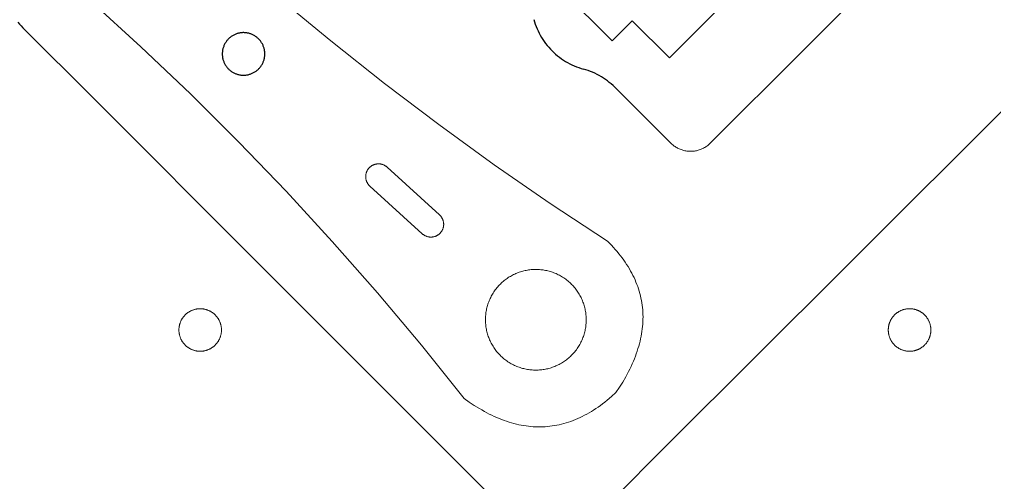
# Model space of a CAD drawing. Header units: millimetres. Extents: x -87 to 69, y -57 to 280.
# Drawn here: x -52 to 16.7, y 9.8 to 42.4 of the extents above; entities that cross this region are included whole.
import ezdxf

# ---------------------------------------------------------------- set-up
doc = ezdxf.new("R2010")
doc.units = ezdxf.units.MM
doc.header["$MEASUREMENT"] = 0
doc.layers.add('Predeterminado', color=18, linetype='Continuous', true_color=0x000000)

msp = doc.modelspace()

# ---------------------------------------------------------------- linework, layer by layer
at = {"layer": 'Predeterminado', "lineweight": 9}
for points in [[(-12.344, 45.873), (-14.96, 48.489), (-14.96, 48.49), (1.303, 64.752), (1.303, 64.752), (10.071, 55.984), (10.07, 55.984), (-6.193, 39.721), (-6.193, 39.721), (-8.809, 42.337)], [(-3.288, 33.715), (16.076, 53.08)], [(-10.562, 26.792), (-14.593, 29.446), (-18.558, 32.185), (-22.456, 35.009), (-26.287, 37.917), (-30.052, 40.909), (-33.75, 43.985), (-37.382, 47.146), (-40.947, 50.392)], [(-8.809, 42.337), (-8.809, 42.337), (-10.223, 40.923), (-10.223, 40.923), (-13.759, 44.458), (-13.759, 44.458), (-12.344, 45.873)], [(-20.659, 15.699), (-23.68, 19.463), (-26.779, 23.154), (-29.955, 26.77), (-33.21, 30.311), (-36.542, 33.779), (-39.952, 37.172), (-43.439, 40.491), (-47.005, 43.736)], [(-51.767, 41.848), (-51.297, 41.377), (-47.216, 37.291), (-34.834, 24.893), (-22.451, 12.496), (-18.37, 8.41), (-17.9, 7.939)], [(-10.829, 7.934), (-10.357, 8.405), (-6.272, 12.486), (6.126, 24.868), (18.524, 37.251), (22.61, 41.331), (23.081, 41.802)], [(-10.046, 37.644), (-6.117, 33.715)], [(-6.117, 33.715), (-6.068, 33.668), (-6.017, 33.622), (-5.965, 33.578), (-5.911, 33.536), (-5.856, 33.496), (-5.8, 33.457), (-5.742, 33.421), (-5.683, 33.386), (-5.623, 33.354), (-5.562, 33.323), (-5.499, 33.295), (-5.436, 33.269), (-5.372, 33.245), (-5.308, 33.223), (-5.242, 33.204), (-5.176, 33.186), (-5.11, 33.171), (-5.042, 33.159), (-4.975, 33.148), (-4.907, 33.14), (-4.839, 33.134), (-4.771, 33.131), (-4.703, 33.13), (-4.634, 33.131), (-4.566, 33.134), (-4.498, 33.14), (-4.43, 33.148), (-4.363, 33.159), (-4.296, 33.171), (-4.229, 33.186), (-4.163, 33.204), (-4.098, 33.223), (-4.033, 33.245), (-3.969, 33.269), (-3.906, 33.295), (-3.844, 33.323), (-3.782, 33.354), (-3.722, 33.386), (-3.663, 33.421), (-3.606, 33.457), (-3.549, 33.496), (-3.494, 33.536), (-3.44, 33.578), (-3.388, 33.622), (-3.338, 33.668), (-3.288, 33.715)], [(-10.562, 26.792), (-10.277, 26.499), (-10.141, 26.351), (-10.01, 26.203), (-9.883, 26.054), (-9.76, 25.904), (-9.641, 25.754), (-9.526, 25.603), (-9.416, 25.452), (-9.31, 25.299), (-9.209, 25.146), (-9.112, 24.993), (-9.019, 24.839), (-8.93, 24.684), (-8.846, 24.529), (-8.766, 24.372), (-8.69, 24.216), (-8.618, 24.058), (-8.551, 23.9), (-8.488, 23.741), (-8.429, 23.582), (-8.375, 23.422), (-8.325, 23.261), (-8.279, 23.1), (-8.238, 22.938), (-8.2, 22.775), (-8.167, 22.612), (-8.139, 22.448), (-8.115, 22.283), (-8.094, 22.118), (-8.079, 21.952), (-8.067, 21.785), (-8.06, 21.618), (-8.057, 21.45), (-8.059, 21.281), (-8.064, 21.112), (-8.074, 20.942), (-8.088, 20.772), (-8.107, 20.6), (-8.13, 20.428), (-8.157, 20.256), (-8.188, 20.083), (-8.224, 19.909), (-8.264, 19.734), (-8.308, 19.559), (-8.357, 19.383), (-8.41, 19.207), (-8.467, 19.03), (-8.528, 18.852), (-8.594, 18.674), (-8.664, 18.495), (-8.738, 18.315), (-8.817, 18.134), (-8.9, 17.953), (-8.987, 17.772), (-9.079, 17.589), (-9.274, 17.223), (-9.487, 16.853), (-9.717, 16.481), (-9.965, 16.107)], [(-20.659, 15.699), (-20.302, 15.444), (-19.946, 15.206), (-19.592, 14.986), (-19.415, 14.882), (-19.239, 14.783), (-19.063, 14.688), (-18.888, 14.597), (-18.713, 14.511), (-18.538, 14.429), (-18.364, 14.351), (-18.19, 14.278), (-18.016, 14.208), (-17.843, 14.144), (-17.67, 14.083), (-17.498, 14.027), (-17.326, 13.975), (-17.154, 13.927), (-16.982, 13.884), (-16.811, 13.845), (-16.641, 13.81), (-16.471, 13.78), (-16.301, 13.754), (-16.131, 13.732), (-15.962, 13.715), (-15.793, 13.702), (-15.625, 13.693), (-15.457, 13.689), (-15.289, 13.689), (-15.122, 13.693), (-14.955, 13.702), (-14.789, 13.714), (-14.622, 13.732), (-14.457, 13.753), (-14.291, 13.779), (-14.126, 13.809), (-13.961, 13.843), (-13.797, 13.882), (-13.633, 13.925), (-13.47, 13.973), (-13.306, 14.024), (-13.144, 14.08), (-12.981, 14.141), (-12.819, 14.205), (-12.657, 14.274), (-12.496, 14.347), (-12.335, 14.425), (-12.174, 14.507), (-12.014, 14.593), (-11.854, 14.684), (-11.695, 14.779), (-11.536, 14.878), (-11.377, 14.981), (-11.219, 15.089), (-11.061, 15.201), (-10.903, 15.317), (-10.746, 15.438), (-10.589, 15.563), (-10.276, 15.826), (-9.965, 16.107)]]:
    msp.add_lwpolyline(points, dxfattribs=at)
at = {"layer": 'Predeterminado'}
for points in [[(-52.11, 42.228), (-52, 42.098), (-51.886, 41.971), (-51.767, 41.848)], [(-15.751, 42.426), (-15.703, 42.26), (-15.649, 42.097), (-15.589, 41.935), (-15.524, 41.775), (-15.453, 41.618), (-15.377, 41.464), (-15.295, 41.312), (-15.208, 41.163), (-15.117, 41.017), (-15.02, 40.874), (-14.918, 40.735), (-14.812, 40.599), (-14.701, 40.467), (-14.586, 40.339), (-14.466, 40.215), (-14.342, 40.096), (-14.214, 39.98), (-14.082, 39.869), (-13.946, 39.763), (-13.807, 39.661), (-13.664, 39.565), (-13.519, 39.473), (-13.37, 39.386), (-13.218, 39.305), (-13.063, 39.229), (-12.906, 39.158), (-12.746, 39.093), (-12.585, 39.033), (-12.421, 38.978), (-12.256, 38.93)], [(-10.046, 37.644), (-10.17, 37.764), (-10.298, 37.88), (-10.43, 37.99), (-10.565, 38.097), (-10.705, 38.198), (-10.847, 38.295), (-10.993, 38.387), (-11.142, 38.473), (-11.294, 38.555), (-11.449, 38.631), (-11.606, 38.702), (-11.765, 38.767), (-11.927, 38.827), (-12.09, 38.881), (-12.256, 38.93)]]:
    msp.add_lwpolyline(points, dxfattribs=at)
msp.add_lwpolyline([(-34.711, 39.996), (-34.712, 40.048), (-34.714, 40.1), (-34.719, 40.152), (-34.725, 40.204), (-34.733, 40.255), (-34.743, 40.306), (-34.755, 40.357), (-34.768, 40.407), (-34.783, 40.457), (-34.8, 40.506), (-34.819, 40.555), (-34.839, 40.603), (-34.861, 40.65), (-34.885, 40.697), (-34.91, 40.742), (-34.936, 40.787), (-34.965, 40.831), (-34.994, 40.873), (-35.025, 40.915), (-35.058, 40.956), (-35.092, 40.995), (-35.127, 41.033), (-35.164, 41.07), (-35.202, 41.106), (-35.241, 41.14), (-35.281, 41.173), (-35.323, 41.205), (-35.365, 41.235), (-35.409, 41.264), (-35.453, 41.291), (-35.499, 41.316), (-35.545, 41.34), (-35.592, 41.362), (-35.64, 41.383), (-35.688, 41.402), (-35.737, 41.419), (-35.787, 41.435), (-35.837, 41.449), (-35.888, 41.461), (-35.939, 41.471), (-35.99, 41.48), (-36.042, 41.486), (-36.094, 41.491), (-36.146, 41.495), (-36.198, 41.496), (-36.25, 41.496), (-36.302, 41.493), (-36.354, 41.489), (-36.406, 41.483), (-36.457, 41.476), (-36.508, 41.466), (-36.559, 41.455), (-36.61, 41.442), (-36.66, 41.427), (-36.709, 41.411), (-36.758, 41.393), (-36.806, 41.373), (-36.853, 41.351), (-36.9, 41.328), (-36.946, 41.304), (-36.991, 41.277), (-37.035, 41.25), (-37.078, 41.22), (-37.12, 41.189), (-37.161, 41.157), (-37.2, 41.123), (-37.239, 41.088), (-37.276, 41.052), (-37.312, 41.014), (-37.347, 40.976), (-37.38, 40.936), (-37.412, 40.894), (-37.443, 40.852), (-37.471, 40.809), (-37.499, 40.765), (-37.525, 40.72), (-37.549, 40.674), (-37.572, 40.627), (-37.593, 40.579), (-37.612, 40.531), (-37.63, 40.482), (-37.646, 40.432), (-37.66, 40.382), (-37.673, 40.332), (-37.684, 40.281), (-37.693, 40.229), (-37.7, 40.178), (-37.705, 40.126), (-37.709, 40.074), (-37.711, 40.022), (-37.711, 39.97), (-37.709, 39.918), (-37.705, 39.866), (-37.7, 39.814), (-37.693, 39.763), (-37.684, 39.711), (-37.673, 39.66), (-37.66, 39.61), (-37.646, 39.56), (-37.63, 39.51), (-37.612, 39.461), (-37.593, 39.413), (-37.572, 39.365), (-37.549, 39.319), (-37.525, 39.272), (-37.499, 39.227), (-37.471, 39.183), (-37.443, 39.14), (-37.412, 39.098), (-37.38, 39.056), (-37.347, 39.016), (-37.312, 38.978), (-37.276, 38.94), (-37.239, 38.904), (-37.2, 38.869), (-37.161, 38.835), (-37.12, 38.803), (-37.078, 38.772), (-37.035, 38.743), (-36.991, 38.715), (-36.946, 38.688), (-36.9, 38.664), (-36.853, 38.641), (-36.806, 38.619), (-36.758, 38.599), (-36.709, 38.581), (-36.66, 38.565), (-36.61, 38.55), (-36.559, 38.537), (-36.508, 38.526), (-36.457, 38.516), (-36.406, 38.509), (-36.354, 38.503), (-36.302, 38.499), (-36.25, 38.497), (-36.198, 38.496), (-36.146, 38.497), (-36.094, 38.501), (-36.042, 38.506), (-35.99, 38.512), (-35.939, 38.521), (-35.888, 38.531), (-35.837, 38.543), (-35.787, 38.557), (-35.737, 38.573), (-35.688, 38.59), (-35.64, 38.609), (-35.592, 38.63), (-35.545, 38.652), (-35.499, 38.676), (-35.453, 38.701), (-35.409, 38.728), (-35.365, 38.757), (-35.323, 38.787), (-35.281, 38.819), (-35.241, 38.852), (-35.202, 38.886), (-35.164, 38.922), (-35.127, 38.959), (-35.092, 38.997), (-35.058, 39.036), (-35.025, 39.077), (-34.994, 39.119), (-34.965, 39.161), (-34.936, 39.205), (-34.91, 39.25), (-34.885, 39.295), (-34.861, 39.342), (-34.839, 39.389), (-34.819, 39.437), (-34.8, 39.486), (-34.783, 39.535), (-34.768, 39.585), (-34.755, 39.635), (-34.743, 39.686), (-34.733, 39.737), (-34.725, 39.788), (-34.719, 39.84), (-34.714, 39.892), (-34.712, 39.944)], close=True, dxfattribs=at)
at = {"layer": 'Predeterminado', "lineweight": 9}
for points in [[(-23.611, 27.312), (-27.309, 30.677), (-27.331, 30.699), (-27.353, 30.721), (-27.374, 30.744), (-27.395, 30.767), (-27.414, 30.791), (-27.433, 30.816), (-27.45, 30.842), (-27.467, 30.868), (-27.483, 30.894), (-27.498, 30.922), (-27.512, 30.949), (-27.525, 30.977), (-27.538, 31.006), (-27.549, 31.035), (-27.559, 31.065), (-27.568, 31.094), (-27.576, 31.124), (-27.583, 31.154), (-27.589, 31.185), (-27.594, 31.216), (-27.598, 31.246), (-27.601, 31.277), (-27.602, 31.308), (-27.603, 31.339), (-27.603, 31.371), (-27.601, 31.402), (-27.598, 31.433), (-27.595, 31.463), (-27.59, 31.494), (-27.584, 31.525), (-27.578, 31.555), (-27.57, 31.585), (-27.561, 31.615), (-27.551, 31.644), (-27.54, 31.673), (-27.528, 31.702), (-27.515, 31.73), (-27.502, 31.758), (-27.487, 31.785), (-27.471, 31.812), (-27.454, 31.838), (-27.437, 31.864), (-27.418, 31.889), (-27.399, 31.913), (-27.379, 31.937), (-27.358, 31.96), (-27.336, 31.982), (-27.314, 32.004), (-27.291, 32.025), (-27.267, 32.044), (-27.242, 32.063), (-27.217, 32.082), (-27.191, 32.099), (-27.165, 32.115), (-27.138, 32.131), (-27.111, 32.145), (-27.083, 32.159), (-27.054, 32.172), (-27.025, 32.183), (-26.996, 32.194), (-26.967, 32.203), (-26.937, 32.212), (-26.907, 32.22), (-26.876, 32.226), (-26.846, 32.232), (-26.815, 32.236), (-26.784, 32.239), (-26.753, 32.242), (-26.722, 32.243), (-26.691, 32.243), (-26.66, 32.242), (-26.629, 32.24), (-26.598, 32.237), (-26.567, 32.233), (-26.537, 32.227), (-26.506, 32.221), (-26.476, 32.214), (-26.446, 32.205), (-26.416, 32.196), (-26.387, 32.186), (-26.358, 32.174), (-26.33, 32.162), (-26.302, 32.149), (-26.274, 32.134), (-26.247, 32.119), (-26.22, 32.103), (-26.195, 32.085), (-26.169, 32.068), (-26.144, 32.049), (-26.12, 32.029), (-26.097, 32.009), (-26.097, 32.008), (-22.399, 28.643), (-22.377, 28.621), (-22.355, 28.599), (-22.333, 28.576), (-22.313, 28.552), (-22.293, 28.528), (-22.274, 28.502), (-22.256, 28.476), (-22.24, 28.45), (-22.224, 28.423), (-22.208, 28.396), (-22.194, 28.367), (-22.181, 28.339), (-22.169, 28.31), (-22.158, 28.281), (-22.148, 28.251), (-22.139, 28.221), (-22.131, 28.19), (-22.124, 28.16), (-22.118, 28.129), (-22.113, 28.098), (-22.11, 28.067), (-22.107, 28.035), (-22.106, 28.004), (-22.105, 27.972), (-22.106, 27.941), (-22.108, 27.91), (-22.111, 27.878), (-22.115, 27.847), (-22.12, 27.816), (-22.126, 27.786), (-22.133, 27.755), (-22.142, 27.725), (-22.151, 27.695), (-22.161, 27.665), (-22.173, 27.636), (-22.185, 27.607), (-22.199, 27.578), (-22.213, 27.551), (-22.228, 27.523), (-22.245, 27.496), (-22.262, 27.47), (-22.28, 27.444), (-22.299, 27.419), (-22.319, 27.395), (-22.34, 27.372), (-22.361, 27.349), (-22.384, 27.327), (-22.407, 27.305), (-22.431, 27.285), (-22.455, 27.265), (-22.48, 27.246), (-22.506, 27.229), (-22.533, 27.212), (-22.56, 27.196), (-22.587, 27.18), (-22.615, 27.166), (-22.644, 27.153), (-22.673, 27.141), (-22.702, 27.13), (-22.732, 27.12), (-22.762, 27.111), (-22.792, 27.103), (-22.823, 27.096), (-22.854, 27.09), (-22.885, 27.085), (-22.916, 27.082), (-22.947, 27.079), (-22.979, 27.078), (-23.01, 27.077), (-23.042, 27.078), (-23.073, 27.08), (-23.104, 27.083), (-23.135, 27.087), (-23.166, 27.092), (-23.197, 27.098), (-23.228, 27.105), (-23.258, 27.114), (-23.288, 27.123), (-23.318, 27.133), (-23.347, 27.145), (-23.376, 27.157), (-23.404, 27.171), (-23.432, 27.185), (-23.46, 27.2), (-23.486, 27.217), (-23.513, 27.234), (-23.538, 27.252), (-23.563, 27.271), (-23.588, 27.291)], [(-18.236, 23.635), (-18.297, 23.567), (-18.355, 23.497), (-18.412, 23.426), (-18.467, 23.354), (-18.519, 23.282), (-18.569, 23.208), (-18.618, 23.133), (-18.664, 23.057), (-18.708, 22.981), (-18.75, 22.904), (-18.79, 22.826), (-18.828, 22.747), (-18.864, 22.668), (-18.898, 22.587), (-18.93, 22.507), (-18.96, 22.425), (-18.987, 22.344), (-19.013, 22.261), (-19.036, 22.178), (-19.058, 22.095), (-19.077, 22.012), (-19.095, 21.928), (-19.11, 21.844), (-19.124, 21.759), (-19.135, 21.674), (-19.144, 21.59), (-19.151, 21.504), (-19.156, 21.419), (-19.159, 21.334), (-19.161, 21.249), (-19.16, 21.164), (-19.157, 21.079), (-19.152, 20.994), (-19.145, 20.909), (-19.135, 20.824), (-19.124, 20.74), (-19.111, 20.655), (-19.096, 20.571), (-19.079, 20.488), (-19.06, 20.404), (-19.039, 20.322), (-19.015, 20.239), (-18.99, 20.157), (-18.963, 20.076), (-18.934, 19.995), (-18.903, 19.915), (-18.869, 19.835), (-18.834, 19.756), (-18.797, 19.678), (-18.758, 19.601), (-18.717, 19.524), (-18.673, 19.449), (-18.628, 19.374), (-18.581, 19.3), (-18.532, 19.227), (-18.481, 19.155), (-18.428, 19.084), (-18.372, 19.014), (-18.315, 18.945), (-18.256, 18.878), (-18.195, 18.811), (-18.132, 18.746), (-18.067, 18.682), (-18, 18.62), (-17.932, 18.559), (-17.862, 18.5), (-17.791, 18.444), (-17.719, 18.389), (-17.646, 18.337), (-17.573, 18.286), (-17.498, 18.238), (-17.422, 18.192), (-17.346, 18.147), (-17.269, 18.105), (-17.191, 18.065), (-17.112, 18.027), (-17.032, 17.991), (-16.952, 17.958), (-16.872, 17.926), (-16.79, 17.896), (-16.708, 17.868), (-16.626, 17.843), (-16.543, 17.819), (-16.46, 17.798), (-16.377, 17.778), (-16.293, 17.761), (-16.208, 17.745), (-16.124, 17.732), (-16.039, 17.721), (-15.954, 17.712), (-15.869, 17.704), (-15.784, 17.699), (-15.699, 17.696), (-15.614, 17.695), (-15.529, 17.696), (-15.444, 17.699), (-15.359, 17.704), (-15.274, 17.711), (-15.189, 17.72), (-15.104, 17.731), (-15.02, 17.744), (-14.936, 17.76), (-14.853, 17.777), (-14.769, 17.796), (-14.686, 17.817), (-14.604, 17.84), (-14.522, 17.865), (-14.441, 17.893), (-14.36, 17.922), (-14.28, 17.953), (-14.2, 17.986), (-14.121, 18.021), (-14.043, 18.059), (-13.966, 18.098), (-13.889, 18.139), (-13.813, 18.182), (-13.739, 18.228), (-13.665, 18.275), (-13.592, 18.324), (-13.52, 18.375), (-13.449, 18.428), (-13.379, 18.483), (-13.31, 18.54), (-13.243, 18.6), (-13.176, 18.661), (-13.111, 18.724), (-13.047, 18.789), (-12.985, 18.856), (-12.924, 18.924), (-12.865, 18.994), (-12.809, 19.065), (-12.754, 19.136), (-12.702, 19.209), (-12.651, 19.283), (-12.603, 19.358), (-12.557, 19.433), (-12.512, 19.51), (-12.47, 19.587), (-12.43, 19.665), (-12.392, 19.744), (-12.356, 19.823), (-12.322, 19.903), (-12.291, 19.984), (-12.261, 20.065), (-12.233, 20.147), (-12.208, 20.23), (-12.184, 20.312), (-12.163, 20.395), (-12.143, 20.479), (-12.126, 20.563), (-12.11, 20.647), (-12.097, 20.732), (-12.086, 20.816), (-12.077, 20.901), (-12.069, 20.986), (-12.064, 21.071), (-12.061, 21.157), (-12.06, 21.242), (-12.061, 21.327), (-12.064, 21.412), (-12.069, 21.497), (-12.076, 21.582), (-12.085, 21.667), (-12.096, 21.751), (-12.109, 21.835), (-12.124, 21.919), (-12.142, 22.003), (-12.161, 22.086), (-12.182, 22.169), (-12.205, 22.252), (-12.23, 22.334), (-12.258, 22.415), (-12.287, 22.496), (-12.318, 22.576), (-12.351, 22.655), (-12.386, 22.734), (-12.424, 22.812), (-12.463, 22.89), (-12.504, 22.966), (-12.547, 23.042), (-12.592, 23.117), (-12.64, 23.191), (-12.689, 23.264), (-12.74, 23.336), (-12.793, 23.407), (-12.848, 23.477), (-12.905, 23.545), (-12.964, 23.613), (-13.025, 23.679), (-13.089, 23.744), (-13.154, 23.808), (-13.221, 23.871), (-13.289, 23.932), (-13.359, 23.99), (-13.43, 24.047), (-13.501, 24.102), (-13.574, 24.154), (-13.648, 24.205), (-13.723, 24.253), (-13.798, 24.299), (-13.875, 24.343), (-13.952, 24.385), (-14.03, 24.425), (-14.109, 24.463), (-14.188, 24.499), (-14.268, 24.533), (-14.349, 24.565), (-14.43, 24.595), (-14.512, 24.622), (-14.595, 24.648), (-14.677, 24.672), (-14.76, 24.693), (-14.844, 24.713), (-14.928, 24.73), (-15.012, 24.745), (-15.097, 24.759), (-15.181, 24.77), (-15.266, 24.779), (-15.351, 24.786), (-15.436, 24.791), (-15.522, 24.795), (-15.607, 24.796), (-15.692, 24.795), (-15.777, 24.792), (-15.862, 24.787), (-15.947, 24.78), (-16.032, 24.771), (-16.116, 24.759), (-16.2, 24.746), (-16.284, 24.731), (-16.368, 24.714), (-16.451, 24.695), (-16.534, 24.674), (-16.617, 24.651), (-16.698, 24.625), (-16.78, 24.598), (-16.861, 24.569), (-16.941, 24.538), (-17.02, 24.505), (-17.099, 24.469), (-17.177, 24.432), (-17.255, 24.393), (-17.331, 24.352), (-17.407, 24.308), (-17.482, 24.263), (-17.556, 24.216), (-17.629, 24.167), (-17.701, 24.116), (-17.772, 24.063), (-17.842, 24.007), (-17.91, 23.95), (-17.978, 23.891), (-18.044, 23.83), (-18.109, 23.767), (-18.173, 23.702)], [(-37.767, 20.525), (-37.768, 20.563), (-37.769, 20.602), (-37.772, 20.64), (-37.775, 20.678), (-37.779, 20.716), (-37.785, 20.753), (-37.791, 20.79), (-37.798, 20.827), (-37.806, 20.863), (-37.815, 20.9), (-37.824, 20.935), (-37.835, 20.971), (-37.846, 21.006), (-37.858, 21.04), (-37.871, 21.075), (-37.885, 21.109), (-37.9, 21.142), (-37.915, 21.175), (-37.932, 21.208), (-37.948, 21.24), (-37.966, 21.271), (-37.985, 21.302), (-38.004, 21.333), (-38.024, 21.363), (-38.044, 21.393), (-38.065, 21.422), (-38.087, 21.451), (-38.11, 21.479), (-38.133, 21.506), (-38.157, 21.533), (-38.182, 21.56), (-38.207, 21.585), (-38.233, 21.61), (-38.259, 21.635), (-38.286, 21.659), (-38.313, 21.682), (-38.341, 21.705), (-38.37, 21.727), (-38.399, 21.748), (-38.429, 21.769), (-38.459, 21.788), (-38.49, 21.808), (-38.521, 21.826), (-38.552, 21.844), (-38.585, 21.861), (-38.617, 21.877), (-38.65, 21.892), (-38.684, 21.907), (-38.717, 21.921), (-38.752, 21.934), (-38.786, 21.946), (-38.821, 21.957), (-38.857, 21.968), (-38.893, 21.977), (-38.929, 21.986), (-38.965, 21.994), (-39.002, 22.001), (-39.039, 22.007), (-39.076, 22.013), (-39.114, 22.017), (-39.152, 22.02), (-39.19, 22.023), (-39.229, 22.024), (-39.267, 22.025), (-39.306, 22.024), (-39.345, 22.023), (-39.383, 22.02), (-39.421, 22.017), (-39.459, 22.013), (-39.496, 22.007), (-39.533, 22.001), (-39.57, 21.994), (-39.606, 21.986), (-39.642, 21.977), (-39.678, 21.968), (-39.714, 21.957), (-39.749, 21.946), (-39.783, 21.934), (-39.818, 21.921), (-39.851, 21.907), (-39.885, 21.892), (-39.918, 21.877), (-39.95, 21.861), (-39.982, 21.844), (-40.014, 21.826), (-40.045, 21.808), (-40.076, 21.788), (-40.106, 21.769), (-40.136, 21.748), (-40.165, 21.727), (-40.194, 21.705), (-40.222, 21.682), (-40.249, 21.659), (-40.276, 21.635), (-40.302, 21.61), (-40.328, 21.585), (-40.353, 21.56), (-40.378, 21.533), (-40.402, 21.506), (-40.425, 21.479), (-40.448, 21.451), (-40.469, 21.422), (-40.491, 21.393), (-40.511, 21.363), (-40.531, 21.333), (-40.55, 21.302), (-40.569, 21.271), (-40.586, 21.24), (-40.603, 21.208), (-40.62, 21.175), (-40.635, 21.142), (-40.65, 21.109), (-40.663, 21.075), (-40.676, 21.04), (-40.689, 21.006), (-40.7, 20.971), (-40.711, 20.935), (-40.72, 20.9), (-40.729, 20.863), (-40.737, 20.827), (-40.744, 20.79), (-40.75, 20.753), (-40.755, 20.716), (-40.76, 20.678), (-40.763, 20.64), (-40.766, 20.602), (-40.767, 20.563), (-40.767, 20.525), (-40.767, 20.486), (-40.766, 20.448), (-40.763, 20.409), (-40.76, 20.371), (-40.755, 20.334), (-40.75, 20.296), (-40.744, 20.259), (-40.737, 20.222), (-40.729, 20.186), (-40.72, 20.15), (-40.711, 20.114), (-40.7, 20.079), (-40.689, 20.044), (-40.676, 20.009), (-40.663, 19.975), (-40.65, 19.941), (-40.635, 19.907), (-40.62, 19.874), (-40.603, 19.842), (-40.586, 19.81), (-40.569, 19.778), (-40.55, 19.747), (-40.531, 19.716), (-40.511, 19.686), (-40.491, 19.656), (-40.469, 19.627), (-40.448, 19.599), (-40.425, 19.57), (-40.402, 19.543), (-40.378, 19.516), (-40.353, 19.49), (-40.328, 19.464), (-40.302, 19.439), (-40.276, 19.414), (-40.249, 19.39), (-40.222, 19.367), (-40.194, 19.345), (-40.165, 19.323), (-40.136, 19.301), (-40.106, 19.281), (-40.076, 19.261), (-40.045, 19.242), (-40.014, 19.223), (-39.982, 19.206), (-39.95, 19.189), (-39.918, 19.173), (-39.885, 19.157), (-39.851, 19.142), (-39.818, 19.129), (-39.783, 19.116), (-39.749, 19.103), (-39.714, 19.092), (-39.678, 19.082), (-39.642, 19.072), (-39.606, 19.063), (-39.57, 19.055), (-39.533, 19.048), (-39.496, 19.042), (-39.459, 19.037), (-39.421, 19.032), (-39.383, 19.029), (-39.345, 19.027), (-39.306, 19.025), (-39.267, 19.025), (-39.229, 19.025), (-39.19, 19.027), (-39.152, 19.029), (-39.114, 19.032), (-39.076, 19.037), (-39.039, 19.042), (-39.002, 19.048), (-38.965, 19.055), (-38.929, 19.063), (-38.893, 19.072), (-38.857, 19.082), (-38.821, 19.092), (-38.786, 19.103), (-38.752, 19.116), (-38.717, 19.129), (-38.684, 19.142), (-38.65, 19.157), (-38.617, 19.173), (-38.585, 19.189), (-38.552, 19.206), (-38.521, 19.223), (-38.49, 19.242), (-38.459, 19.261), (-38.429, 19.281), (-38.399, 19.301), (-38.37, 19.323), (-38.341, 19.345), (-38.313, 19.367), (-38.286, 19.39), (-38.259, 19.414), (-38.233, 19.439), (-38.207, 19.464), (-38.182, 19.49), (-38.157, 19.516), (-38.133, 19.543), (-38.11, 19.57), (-38.087, 19.599), (-38.065, 19.627), (-38.044, 19.656), (-38.024, 19.686), (-38.004, 19.716), (-37.985, 19.747), (-37.966, 19.778), (-37.948, 19.81), (-37.932, 19.842), (-37.915, 19.874), (-37.9, 19.907), (-37.885, 19.941), (-37.871, 19.975), (-37.858, 20.009), (-37.846, 20.044), (-37.835, 20.079), (-37.824, 20.114), (-37.815, 20.15), (-37.806, 20.186), (-37.798, 20.222), (-37.791, 20.259), (-37.785, 20.296), (-37.779, 20.334), (-37.775, 20.371), (-37.772, 20.409), (-37.769, 20.448), (-37.768, 20.486)], [(12.233, 20.525), (12.232, 20.564), (12.231, 20.602), (12.228, 20.641), (12.225, 20.678), (12.221, 20.716), (12.215, 20.754), (12.209, 20.791), (12.202, 20.827), (12.194, 20.864), (12.185, 20.9), (12.176, 20.936), (12.165, 20.971), (12.154, 21.006), (12.142, 21.041), (12.129, 21.075), (12.115, 21.109), (12.1, 21.142), (12.085, 21.175), (12.068, 21.208), (12.052, 21.24), (12.034, 21.272), (12.015, 21.303), (11.996, 21.334), (11.976, 21.364), (11.956, 21.393), (11.935, 21.423), (11.913, 21.451), (11.89, 21.479), (11.867, 21.507), (11.843, 21.534), (11.818, 21.56), (11.793, 21.586), (11.767, 21.611), (11.741, 21.635), (11.714, 21.659), (11.687, 21.683), (11.659, 21.705), (11.63, 21.727), (11.601, 21.748), (11.571, 21.769), (11.541, 21.789), (11.51, 21.808), (11.479, 21.826), (11.448, 21.844), (11.415, 21.861), (11.383, 21.877), (11.35, 21.893), (11.316, 21.907), (11.283, 21.921), (11.248, 21.934), (11.214, 21.946), (11.179, 21.958), (11.143, 21.968), (11.107, 21.978), (11.071, 21.987), (11.035, 21.995), (10.998, 22.002), (10.961, 22.008), (10.924, 22.013), (10.886, 22.017), (10.848, 22.021), (10.81, 22.023), (10.771, 22.025), (10.732, 22.025), (10.694, 22.025), (10.655, 22.023), (10.617, 22.021), (10.579, 22.017), (10.541, 22.013), (10.504, 22.008), (10.467, 22.002), (10.43, 21.995), (10.394, 21.987), (10.358, 21.978), (10.322, 21.968), (10.286, 21.958), (10.251, 21.946), (10.217, 21.934), (10.182, 21.921), (10.149, 21.907), (10.115, 21.893), (10.082, 21.877), (10.05, 21.861), (10.018, 21.844), (9.986, 21.826), (9.955, 21.808), (9.924, 21.789), (9.894, 21.769), (9.864, 21.748), (9.835, 21.727), (9.806, 21.705), (9.778, 21.683), (9.751, 21.659), (9.724, 21.635), (9.698, 21.611), (9.672, 21.586), (9.647, 21.56), (9.622, 21.534), (9.598, 21.507), (9.575, 21.479), (9.552, 21.451), (9.531, 21.423), (9.509, 21.393), (9.489, 21.364), (9.469, 21.334), (9.45, 21.303), (9.431, 21.272), (9.414, 21.24), (9.397, 21.208), (9.38, 21.175), (9.365, 21.142), (9.35, 21.109), (9.337, 21.075), (9.324, 21.041), (9.311, 21.006), (9.3, 20.971), (9.289, 20.936), (9.28, 20.9), (9.271, 20.864), (9.263, 20.827), (9.256, 20.791), (9.25, 20.754), (9.245, 20.716), (9.24, 20.678), (9.237, 20.641), (9.234, 20.602), (9.233, 20.564), (9.232, 20.525), (9.233, 20.486), (9.234, 20.448), (9.237, 20.41), (9.24, 20.372), (9.245, 20.334), (9.25, 20.297), (9.256, 20.26), (9.263, 20.223), (9.271, 20.186), (9.28, 20.15), (9.289, 20.114), (9.3, 20.079), (9.311, 20.044), (9.324, 20.009), (9.337, 19.975), (9.35, 19.941), (9.365, 19.908), (9.38, 19.875), (9.397, 19.842), (9.414, 19.81), (9.431, 19.778), (9.45, 19.747), (9.469, 19.717), (9.489, 19.686), (9.509, 19.657), (9.531, 19.628), (9.552, 19.599), (9.575, 19.571), (9.598, 19.543), (9.622, 19.516), (9.647, 19.49), (9.672, 19.464), (9.698, 19.439), (9.724, 19.415), (9.751, 19.391), (9.778, 19.368), (9.806, 19.345), (9.835, 19.323), (9.864, 19.302), (9.894, 19.281), (9.924, 19.261), (9.955, 19.242), (9.986, 19.224), (10.018, 19.206), (10.05, 19.189), (10.082, 19.173), (10.115, 19.158), (10.149, 19.143), (10.182, 19.129), (10.217, 19.116), (10.251, 19.104), (10.286, 19.092), (10.322, 19.082), (10.358, 19.072), (10.394, 19.063), (10.43, 19.055), (10.467, 19.048), (10.504, 19.042), (10.541, 19.037), (10.579, 19.033), (10.617, 19.029), (10.655, 19.027), (10.694, 19.025), (10.732, 19.025), (10.771, 19.025), (10.81, 19.027), (10.848, 19.029), (10.886, 19.033), (10.924, 19.037), (10.961, 19.042), (10.998, 19.048), (11.035, 19.055), (11.071, 19.063), (11.107, 19.072), (11.143, 19.082), (11.179, 19.092), (11.214, 19.104), (11.248, 19.116), (11.283, 19.129), (11.316, 19.143), (11.35, 19.158), (11.383, 19.173), (11.415, 19.189), (11.448, 19.206), (11.479, 19.224), (11.51, 19.242), (11.541, 19.261), (11.571, 19.281), (11.601, 19.302), (11.63, 19.323), (11.659, 19.345), (11.687, 19.368), (11.714, 19.391), (11.741, 19.415), (11.767, 19.439), (11.793, 19.464), (11.818, 19.49), (11.843, 19.516), (11.867, 19.543), (11.89, 19.571), (11.913, 19.599), (11.935, 19.628), (11.956, 19.657), (11.976, 19.686), (11.996, 19.717), (12.015, 19.747), (12.034, 19.778), (12.052, 19.81), (12.068, 19.842), (12.085, 19.875), (12.1, 19.908), (12.115, 19.941), (12.129, 19.975), (12.142, 20.009), (12.154, 20.044), (12.165, 20.079), (12.176, 20.114), (12.185, 20.15), (12.194, 20.186), (12.202, 20.223), (12.209, 20.26), (12.215, 20.297), (12.221, 20.334), (12.225, 20.372), (12.228, 20.41), (12.231, 20.448), (12.232, 20.486)]]:
    msp.add_lwpolyline(points, close=True, dxfattribs=at)

doc.saveas('drawing.dxf')
